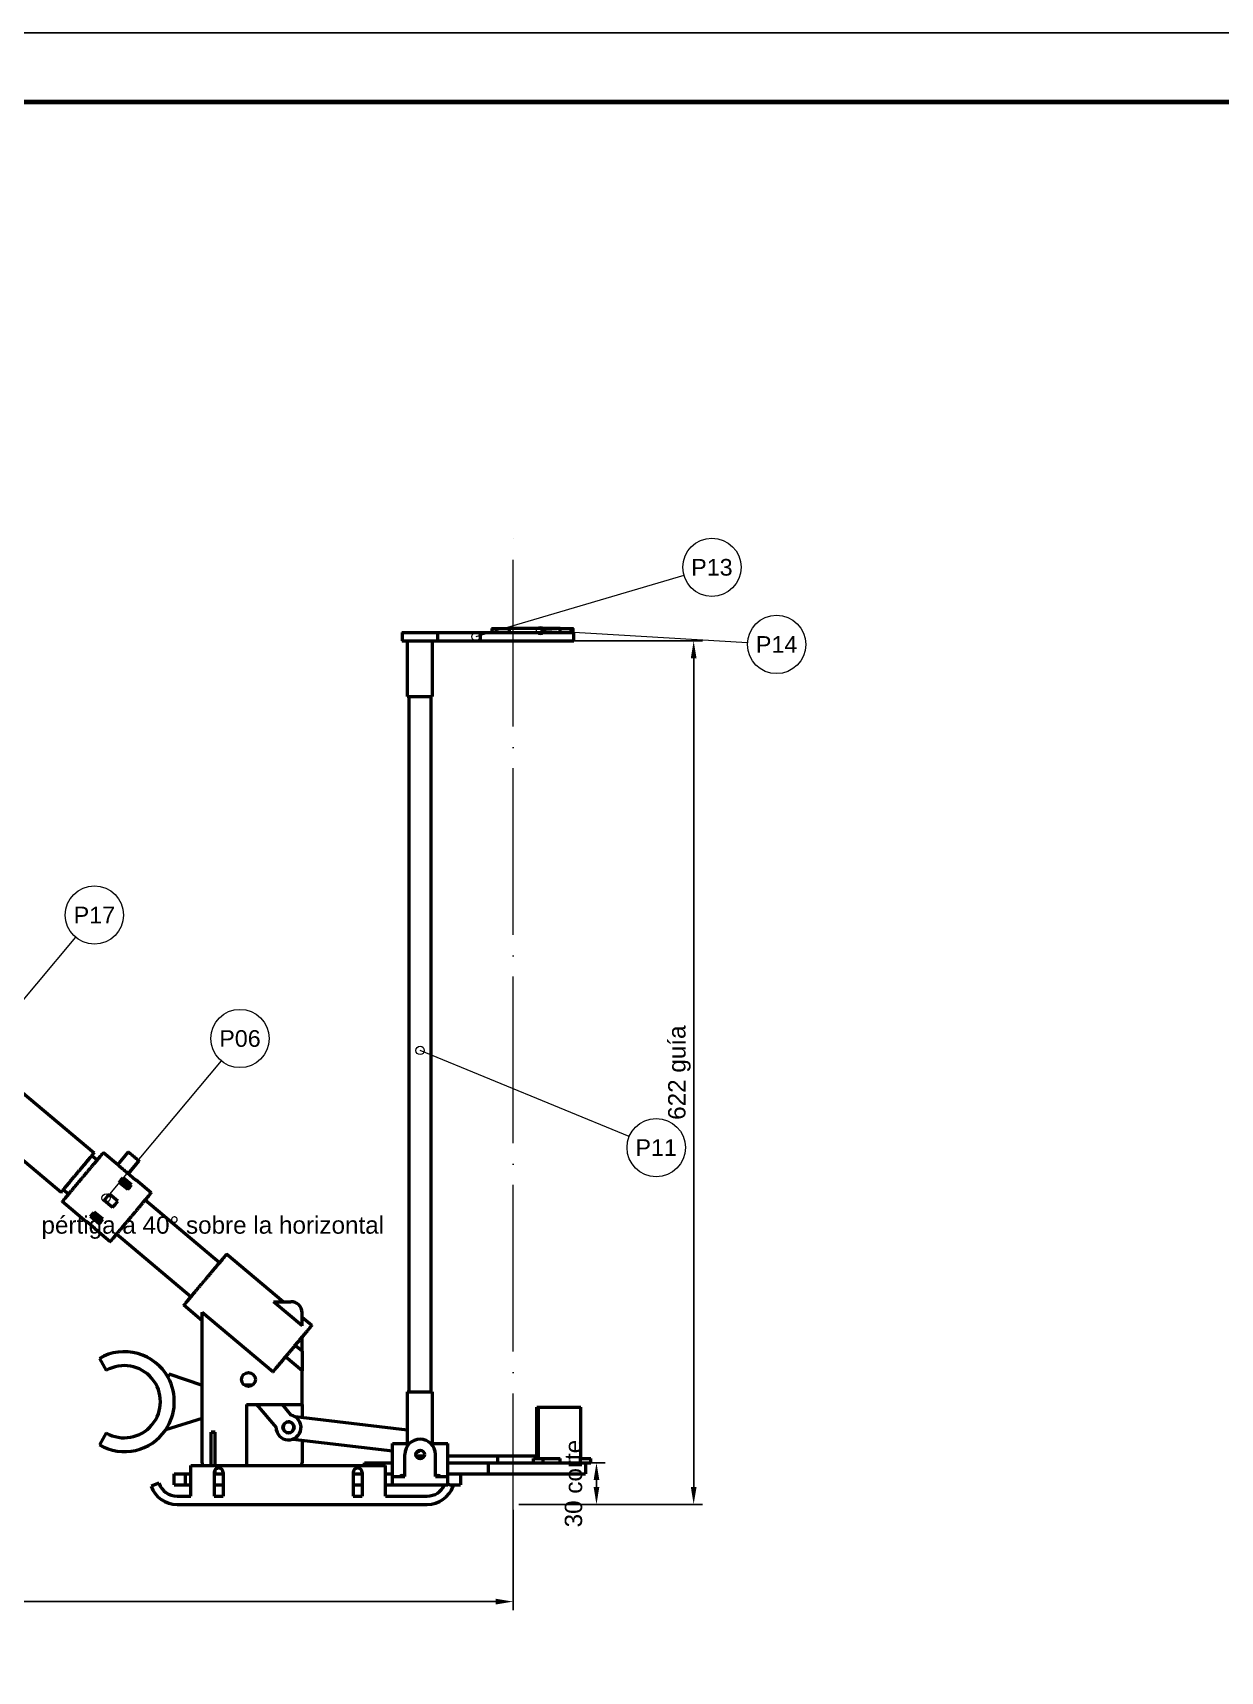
# Model space of a CAD drawing. Header units: millimetres. Extents: x 0 to 2970, y 0 to 2100.
# Drawn here: x 1015 to 1870, y 920 to 2100 of the extents above; entities that cross this region are included whole.
import ezdxf
from ezdxf.enums import TextEntityAlignment as Align

# ---------------------------------------------------------------- set-up
doc = ezdxf.new("R2010")
doc.units = ezdxf.units.MM
doc.header["$LTSCALE"] = 5
doc.linetypes.add('ACAD_ISO04W100', pattern=[30, 24, -3, 0, -3])
for name, color, linetype, lineweight in [('COTAS', 4, 'Continuous', 18), ('EJES', 1, 'ACAD_ISO04W100', 18), ('MARCO', 7, 'Continuous', 70), ('TEXTO', 7, 'Continuous', 25), ('VISIBLE', 7, 'Continuous', 50)]:
    doc.layers.add(name, color=color, linetype=linetype, lineweight=lineweight)
doc.styles.get("Standard").update_dxf_attribs({"font": 'arial.ttf'})
doc.dimstyles.new('ISO25', dxfattribs={"dimscale": 5, "dimtxt": 2.5, "dimasz": 2.5, "dimexe": 1.25, "dimexo": 0.8, "dimgap": 0.8, "dimtad": 1, "dimdec": 1, "dimtxsty": 'Standard', "dimcen": 2.5, "dimclrd": 4, "dimclre": 4, "dimclrt": 7, "dimazin": 3, "dimtfac": 1, "dimtmove": 0, "dimatfit": 3})

msp = doc.modelspace()

# ---------------------------------------------------------------- linework, layer by layer
at = {"layer": 'COTAS'}
for p, q in [((1483.45, 1709.07), (1333.6, 1665)), ((1529.22, 1660.64), (1380.18, 1669.4)), ((1045.41, 1448.47), (962.49, 1349.65)), ((1150.24, 1359.52), (1067.32, 1260.7)), ((1444.05, 1305), (1293.47, 1367))]:
    msp.add_line(p, q, dxfattribs=at)
for centre, radius in [((1503.6, 1715), 21), ((1550.18, 1659.4), 21), ((1333.6, 1665), 3), ((1380.18, 1669.4), 3), ((1058.91, 1464.55), 21), ((1163.74, 1375.6), 21), ((1293.47, 1367), 3), ((1463.47, 1297), 21), ((1067.32, 1260.7), 3)]:
    msp.add_circle(centre, radius, dxfattribs=at)
at = {"layer": 'EJES'}
msp.add_line((1360.47, 1000), (1360.47, 1742), dxfattribs=at)
at = {"layer": 'MARCO'}
msp.add_line((2920, 2050), (100, 2050), dxfattribs=at)
at = {"layer": 'TEXTO'}
msp.add_line((2970, 2100), (0, 2100), dxfattribs=at)
at = {"layer": 'VISIBLE'}
for p, q in [((1280.47, 1668), (1280.47, 1662)), ((1306.17, 1662), (1306.17, 1668)), ((1306.17, 1668), (1336.96, 1668)), ((1336.96, 1662), (1336.96, 1668)), ((1345.16, 1671), (1345.16, 1668)), ((1357.73, 1668), (1357.73, 1671)), ((1394.43, 1668), (1394.43, 1671)), ((1394.43, 1671), (1402.19, 1671)), ((1402.19, 1668), (1402.19, 1671)), ((1403.47, 1671), (1403.47, 1668)), ((1404.22, 1662), (1404.22, 1668)), ((1284.47, 1622), (1284.47, 1662)), ((1302.47, 1622), (1302.47, 1662)), ((1306.17, 1662), (1336.96, 1662)), ((1285.47, 1121), (1285.47, 1622)), ((1301.47, 1121), (1301.47, 1622)), ((1058.65, 1293.11), (890.12, 1434.53)), ((1034.87, 1264.77), (866.34, 1406.18)), ((1060.87, 1287.98), (1057.04, 1291.2)), ((1075.72, 1284.67), (1065.37, 1293.35)), ((1075.72, 1284.67), (1083.43, 1293.86)), ((1083.38, 1278.24), (1091.09, 1287.43)), ((1085.68, 1270.1), (1079.55, 1275.24)), ((1088.61, 1273.59), (1082.48, 1278.73)), ((1040.3, 1263.47), (1036.47, 1266.68)), ((1075.88, 1258.42), (1069.75, 1263.56)), ((1082.95, 1266.85), (1076.83, 1271.99)), ((1084.41, 1268.58), (1078.28, 1273.72)), ((1099.85, 1264.42), (1088.74, 1273.74)), ((1053.04, 1243.65), (1035.81, 1258.11)), ((1072.03, 1253.82), (1065.9, 1258.97)), ((1148.97, 1214.06), (1095.35, 1259.06)), ((1059.3, 1238.65), (1053.17, 1243.8)), ((1062.23, 1242.15), (1056.1, 1247.29)), ((1063.5, 1243.66), (1057.37, 1248.81)), ((1064.95, 1245.4), (1058.82, 1250.54)), ((1070.28, 1229.18), (1059.17, 1238.5)), ((1128.4, 1189.55), (1074.78, 1234.55)), ((1194.86, 1186), (1154.11, 1220.19)), ((1136.47, 1172.33), (1123.26, 1183.42)), ((1208.47, 1168.7), (1187.85, 1186)), ((1187.85, 1186), (1200.47, 1186)), ((1187.44, 1135.45), (1136.47, 1178.21)), ((1136.47, 1070), (1136.47, 1178)), ((1208.47, 1168.7), (1208.47, 1178)), ((1208.47, 1174.58), (1208.47, 1178)), ((1215.4, 1168.77), (1208.47, 1174.58)), ((1208.47, 1150.28), (1208.47, 1160.52)), ((1062.47, 1145.18), (1067.47, 1136.52)), ((1208.47, 1136.22), (1196.51, 1146.26)), ((1208.47, 1150.28), (1203.43, 1154.51)), ((1208.47, 1150.28), (1208.47, 1136.22)), ((1111.98, 1131.41), (1112.47, 1134)), ((1112.47, 1134), (1136.47, 1126)), ((1208.47, 1112), (1208.47, 1136.22)), ((1172.81, 1126), (1166.81, 1126)), ((1168.47, 1112), (1168.47, 1068)), ((1168.47, 1112), (1208.47, 1112)), ((1175.76, 1112), (1189.71, 1095.34)), ((1194.02, 1112), (1200.44, 1104.33)), ((1208.47, 1112), (1208.47, 1102.42)), ((1284.47, 1082.32), (1284.47, 1121)), ((1302.47, 1082.32), (1302.47, 1121)), ((1377.52, 1110), (1378.64, 1110)), ((1377.52, 1073), (1377.52, 1110)), ((1378.64, 1073), (1378.64, 1110)), ((1408.97, 1110), (1408.97, 1073)), ((1136.47, 1102), (1110.28, 1093.82)), ((1284.47, 1093.49), (1203.72, 1102.98)), ((1067.47, 1091.48), (1062.47, 1082.82)), ((1143.1, 1068), (1143.1, 1092)), ((1143.1, 1092), (1145.85, 1092)), ((1145.85, 1068), (1145.85, 1092)), ((1201.85, 1087.07), (1273.47, 1078.65)), ((1201.89, 1087.08), (1273.47, 1078.67)), ((1202.68, 1095.04), (1202.59, 1095.04)), ((1208.47, 1086.29), (1208.47, 1070)), ((1273.47, 1060), (1273.47, 1084)), ((1273.47, 1084), (1284.47, 1084)), ((1282.47, 1060), (1282.47, 1076)), ((1282.47, 1060), (1282.47, 1076)), ((1302.47, 1084), (1313.47, 1084)), ((1304.47, 1060), (1304.47, 1076)), ((1304.47, 1060), (1304.47, 1076)), ((1313.47, 1060), (1313.47, 1084)), ((1313.47, 1075), (1349.4, 1075)), ((1349.4, 1070), (1349.4, 1075)), ((1128.47, 1046), (1128.47, 1068)), ((1128.47, 1068), (1268.47, 1068)), ((1145.22, 1063), (1145.22, 1046)), ((1145.85, 1062), (1145.85, 1064.92)), ((1151.72, 1063), (1151.72, 1046)), ((1245.22, 1063), (1245.22, 1046)), ((1245.22, 1063), (1245.22, 1062)), ((1251.72, 1063), (1251.72, 1046)), ((1251.72, 1063), (1251.72, 1062)), ((1253.47, 1068), (1253.47, 1070)), ((1253.47, 1070), (1273.47, 1070)), ((1268.47, 1046), (1268.47, 1068)), ((1313.47, 1070), (1342.69, 1070)), ((1342.69, 1062), (1342.69, 1070)), ((1375.16, 1073), (1382.16, 1073)), ((1375.16, 1070), (1375.16, 1073)), ((1382.16, 1073), (1394.28, 1073)), ((1382.16, 1070), (1382.16, 1073)), ((1382.16, 1070), (1394.28, 1070)), ((1394.28, 1070), (1394.28, 1073)), ((1408.84, 1073), (1416.33, 1073)), ((1408.84, 1073), (1408.84, 1070)), ((1408.84, 1070), (1416.33, 1070)), ((1412.47, 1070), (1412.47, 1062)), ((1416.33, 1070), (1416.33, 1073)), ((1105.32, 1055.21), (1099.68, 1053.16)), ((1116.47, 1054), (1116.47, 1062)), ((1124.47, 1062), (1128.47, 1062)), ((1124.47, 1054), (1124.47, 1062)), ((1124.47, 1054), (1128.47, 1054)), ((1145.22, 1062), (1151.72, 1062)), ((1145.22, 1054), (1151.72, 1054)), ((1145.22, 1054), (1145.22, 1046)), ((1151.72, 1054), (1151.72, 1046)), ((1245.22, 1062), (1251.72, 1062)), ((1245.22, 1054), (1251.72, 1054)), ((1245.22, 1054), (1245.22, 1046)), ((1251.72, 1054), (1251.72, 1046)), ((1268.47, 1062), (1273.47, 1062)), ((1268.47, 1062), (1273.47, 1062)), ((1268.47, 1054), (1273.47, 1054)), ((1273.47, 1054), (1273.47, 1060)), ((1273.47, 1060), (1282.47, 1060)), ((1273.47, 1054), (1313.47, 1054)), ((1282.36, 1060), (1282.47, 1060)), ((1304.47, 1060), (1304.58, 1060)), ((1304.47, 1060), (1313.47, 1060)), ((1313.47, 1062), (1342.69, 1062)), ((1313.47, 1054), (1313.47, 1060)), ((1317.27, 1053.16), (1313.47, 1054.54)), ((1322.47, 1062), (1322.47, 1054)), ((1118.47, 1046), (1128.47, 1046)), ((1118.47, 1040), (1298.47, 1040)), ((1145.22, 1046), (1151.72, 1046)), ((1245.22, 1046), (1251.72, 1046)), ((1268.47, 1046), (1298.47, 1046))]:
    msp.add_line(p, q, dxfattribs=at)
for centre, radius in [((1169.81, 1130), 5), ((1198.71, 1095.5), 4), ((1293.47, 1076), 3.1)]:
    msp.add_circle(centre, radius, dxfattribs=at)
for centre, radius, start, end in [((1200.47, 1178), 8, 360, 450), ((1144.47, 1178), 8, -181.53212, -180), ((1080.47, 1114), 36, 28.93013, 120), ((1080.47, 1114), 26, 240, 480), ((1080.47, 1114), 36, 325.89679, 388.93013), ((1176.47, 1114), 2.5, 233.1301, 262.79213), ((1198.71, 1095.5), 9, -178.99259, 78.89229), ((1080.47, 1114), 36, -120, -34.10321), ((1293.47, 1076), 11, 0, 180), ((1144.47, 1070), 8, 180, 194.47751), ((1148.47, 1063), 3.25, 0, 180), ((1200.47, 1070), 8, -14.47751, 0), ((1248.47, 1063), 3.25, 0, 180), ((1248.47, 1063), 3.25, 0, 180), ((1118.47, 1060), 20, 200, 270), ((1118.47, 1060), 14, 200, 270), ((1280.47, 1058), 2.75, 46.65824, 133.34176), ((1298.47, 1060), 14, 270, 334.62307), ((1298.47, 1060), 20, 270, 340), ((1306.47, 1058), 2.75, 46.65824, 133.34176)]:
    msp.add_arc(centre, radius, start, end, dxfattribs=at)
for centre, major_axis, start_param, end_param in [((1198.79, 1095.5), (0, -4), 3.1524546, 6.2723233), ((1198.62, 1095.5), (0, -4), 1.4538332, 3.1198629), ((1198.62, 1095.5), (0, -4), 0.0217298, 1.4538332), ((1288.14, 1085), (0, -4), 4.3030422, 4.9650692), ((1288.14, 1085), (0, 8), -2.813015, -2.4002942)]:
    msp.add_ellipse(centre, major_axis=major_axis, ratio=0.9995806, start_param=start_param, end_param=end_param, dxfattribs=at)
for points, degree in [([(1280.47, 1668), (1280.75, 1668), (1281.59, 1668), (1282.94, 1668), (1284.76, 1668), (1286.95, 1668), (1289.42, 1668), (1292.07, 1668), (1294.78, 1668), (1297.44, 1668), (1299.92, 1668), (1302.12, 1668), (1303.95, 1668), (1305.32, 1668), (1306.17, 1668)], 1), ([(1336.96, 1668), (1342.2, 1668), (1347.74, 1668), (1353.49, 1668), (1359.36, 1668), (1365.24, 1668), (1371.05, 1668), (1376.68, 1668), (1382.05, 1668), (1387.06, 1668), (1391.64, 1668), (1395.7, 1668), (1399.19, 1668), (1402.05, 1668), (1404.22, 1668)], 1), ([(1345.16, 1671), (1345.27, 1671), (1345.59, 1671), (1346.13, 1671), (1346.86, 1671), (1347.75, 1671), (1348.78, 1671), (1349.92, 1671), (1351.13, 1671), (1352.37, 1671), (1353.61, 1671), (1354.8, 1671), (1355.91, 1671), (1356.89, 1671), (1357.73, 1671)], 1), ([(1402.19, 1671), (1402.37, 1671), (1402.53, 1671), (1402.68, 1671), (1402.82, 1671), (1402.94, 1671), (1403.05, 1671), (1403.15, 1671), (1403.24, 1671), (1403.31, 1671), (1403.37, 1671), (1403.41, 1671), (1403.45, 1671), (1403.47, 1671), (1403.47, 1671)], 1), ([(1280.47, 1662), (1280.75, 1662), (1281.59, 1662), (1282.94, 1662), (1284.76, 1662), (1286.95, 1662), (1289.42, 1662), (1292.07, 1662), (1294.78, 1662), (1297.44, 1662), (1299.92, 1662), (1302.12, 1662), (1303.95, 1662), (1305.32, 1662), (1306.17, 1662)], 1), ([(1336.96, 1662), (1342.2, 1662), (1347.74, 1662), (1353.49, 1662), (1359.36, 1662), (1365.24, 1662), (1371.05, 1662), (1376.68, 1662), (1382.05, 1662), (1387.06, 1662), (1391.64, 1662), (1395.7, 1662), (1399.19, 1662), (1402.05, 1662), (1404.22, 1662)], 1), ([(1284.47, 1622), (1284.7, 1622), (1285.36, 1622), (1286.44, 1622), (1287.86, 1622), (1289.57, 1622), (1291.47, 1622), (1293.47, 1622), (1295.47, 1622), (1297.38, 1622), (1299.08, 1622), (1300.51, 1622), (1301.58, 1622), (1302.25, 1622), (1302.47, 1622)], 1), ([(1034.87, 1264.77), (1035.17, 1265.12), (1036.05, 1266.17), (1037.46, 1267.86), (1039.35, 1270.11), (1041.6, 1272.79), (1044.11, 1275.79), (1046.76, 1278.94), (1049.41, 1282.09), (1051.92, 1285.09), (1054.17, 1287.78), (1056.06, 1290.02), (1057.47, 1291.71), (1058.35, 1292.76), (1058.65, 1293.11)], 1), ([(1035.81, 1258.11), (1036.18, 1258.55), (1037.27, 1259.85), (1039.03, 1261.95), (1041.37, 1264.74), (1044.17, 1268.08), (1047.3, 1271.81), (1050.59, 1275.73), (1053.88, 1279.65), (1057, 1283.37), (1059.81, 1286.71), (1062.15, 1289.5), (1063.91, 1291.6), (1065, 1292.9), (1065.37, 1293.35)], 1), ([(1083.43, 1293.86), (1083.52, 1293.78), (1083.81, 1293.54), (1084.26, 1293.16), (1084.87, 1292.65), (1085.6, 1292.04), (1086.41, 1291.36), (1087.26, 1290.65), (1088.11, 1289.93), (1088.92, 1289.25), (1089.65, 1288.64), (1090.25, 1288.13), (1090.71, 1287.75), (1090.99, 1287.51), (1091.09, 1287.43)], 1), ([(1075.72, 1284.67), (1075.81, 1284.59), (1076.09, 1284.35), (1076.55, 1283.97), (1077.16, 1283.46), (1077.88, 1282.85), (1078.69, 1282.17), (1079.55, 1281.45), (1080.4, 1280.74), (1081.21, 1280.06), (1081.93, 1279.45), (1082.54, 1278.94), (1083, 1278.56), (1083.28, 1278.32), (1083.38, 1278.24)], 1), ([(1076.83, 1271.99), (1077.85, 1273.21), (1078.77, 1274.31), (1079.55, 1275.24)], 3), ([(1082.48, 1278.73), (1082.61, 1278.88), (1082.61, 1278.88)], 2), ([(1065.9, 1258.97), (1067.18, 1260.49), (1068.48, 1262.04), (1069.75, 1263.56)], 3), ([(1070.28, 1229.18), (1070.65, 1229.62), (1071.74, 1230.93), (1073.5, 1233.03), (1075.84, 1235.82), (1078.65, 1239.16), (1081.77, 1242.88), (1085.06, 1246.8), (1088.35, 1250.72), (1091.48, 1254.45), (1094.28, 1257.79), (1096.62, 1260.58), (1098.38, 1262.68), (1099.47, 1263.98), (1099.85, 1264.42)], 1), ([(1082.95, 1266.85), (1083.98, 1268.07), (1084.9, 1269.16), (1085.68, 1270.1)], 3), ([(1088.61, 1273.59), (1088.74, 1273.74), (1088.74, 1273.74)], 2), ([(1072.03, 1253.82), (1073.3, 1255.35), (1074.6, 1256.9), (1075.88, 1258.42)], 3), ([(1053.04, 1243.65), (1053.04, 1243.65), (1053.17, 1243.8)], 2), ([(1056.1, 1247.29), (1056.88, 1248.22), (1057.8, 1249.32), (1058.82, 1250.54)], 3), ([(1062.23, 1242.15), (1063.01, 1243.08), (1063.93, 1244.18), (1064.95, 1245.4)], 3), ([(1059.17, 1238.5), (1059.17, 1238.5), (1059.3, 1238.65)], 2), ([(1123.26, 1183.42), (1123.64, 1183.88), (1124.79, 1185.24), (1126.62, 1187.43), (1129.07, 1190.34), (1131.99, 1193.83), (1135.25, 1197.72), (1138.68, 1201.81), (1142.12, 1205.9), (1145.38, 1209.78), (1148.3, 1213.27), (1150.75, 1216.18), (1152.58, 1218.37), (1153.72, 1219.73), (1154.11, 1220.19)], 1), ([(1136.47, 1178), (1136.47, 1178.21)], 1), ([(1187.44, 1135.45), (1189.25, 1137.61), (1191.41, 1140.18), (1193.84, 1143.09), (1196.48, 1146.22), (1199.22, 1149.49), (1201.99, 1152.79), (1204.7, 1156.02), (1207.25, 1159.06), (1209.56, 1161.82), (1211.57, 1164.21), (1213.2, 1166.16), (1214.41, 1167.59), (1215.15, 1168.47), (1215.4, 1168.77)], 1), ([(1284.47, 1121), (1284.7, 1121), (1285.36, 1121), (1286.44, 1121), (1287.86, 1121), (1289.57, 1121), (1291.47, 1121), (1293.47, 1121), (1295.47, 1121), (1297.38, 1121), (1299.08, 1121), (1300.51, 1121), (1301.58, 1121), (1302.25, 1121), (1302.47, 1121)], 1), ([(1378.64, 1110), (1382.38, 1110), (1385.97, 1110), (1389.37, 1110), (1392.56, 1110), (1395.53, 1110), (1398.24, 1110), (1400.68, 1110), (1402.83, 1110), (1404.68, 1110), (1406.21, 1110), (1407.41, 1110), (1408.28, 1110), (1408.8, 1110), (1408.97, 1110)], 1), ([(1145.85, 1092), (1144.99, 1092), (1143.96, 1092), (1143.1, 1092)], 3), ([(1290.54, 1075), (1292.4, 1075), (1294.39, 1075), (1296.41, 1075)], 3), ([(1394.28, 1070), (1396.65, 1070), (1398.89, 1070), (1400.97, 1070), (1402.9, 1070), (1404.67, 1070), (1406.28, 1070), (1407.71, 1070), (1408.96, 1070), (1410.02, 1070), (1410.9, 1070), (1411.59, 1070), (1412.08, 1070), (1412.37, 1070), (1412.47, 1070)], 1), ([(1116.47, 1062), (1116.52, 1062), (1116.67, 1062), (1116.92, 1062), (1117.26, 1062), (1117.7, 1062), (1118.22, 1062), (1118.82, 1062), (1119.48, 1062), (1120.22, 1062), (1121, 1062), (1121.83, 1062), (1122.69, 1062), (1123.58, 1062), (1124.47, 1062)], 1), ([(1116.47, 1054), (1116.52, 1054), (1116.67, 1054), (1116.92, 1054), (1117.26, 1054), (1117.7, 1054), (1118.22, 1054), (1118.82, 1054), (1119.48, 1054), (1120.22, 1054), (1121, 1054), (1121.83, 1054), (1122.69, 1054), (1123.58, 1054), (1124.47, 1054)], 1), ([(1314.96, 1054), (1315.94, 1054), (1316.87, 1054), (1317.73, 1054), (1318.53, 1054), (1319.26, 1054), (1319.92, 1054), (1320.51, 1054), (1321.03, 1054), (1321.47, 1054), (1321.83, 1054), (1322.11, 1054), (1322.31, 1054), (1322.43, 1054), (1322.47, 1054)], 1), ([(1342.69, 1062), (1349.53, 1062), (1356.59, 1062), (1363.71, 1062), (1370.78, 1062), (1377.65, 1062), (1384.19, 1062), (1390.3, 1062), (1395.84, 1062), (1400.72, 1062), (1404.84, 1062), (1408.13, 1062), (1410.53, 1062), (1411.98, 1062), (1412.47, 1062)], 1)]:
    msp.add_open_spline(points, degree=degree, dxfattribs=at)
for points, knots in [([(1394.43, 1671), (1393.92, 1671), (1393.41, 1671), (1392.74, 1671), (1392.06, 1671), (1391.23, 1671), (1390.39, 1671), (1389.41, 1671), (1388.42, 1671), (1387.3, 1671), (1386.17, 1671), (1384.92, 1671), (1383.67, 1671), (1382.29, 1671), (1380.92, 1671), (1379.45, 1671), (1377.97, 1671), (1376.41, 1671), (1374.85, 1671), (1373.22, 1671), (1371.58, 1671), (1369.89, 1671), (1368.2, 1671), (1366.47, 1671), (1364.74, 1671), (1361.24, 1671), (1357.73, 1671)], [0, 0, 0, 0.0714286, 0.0714286, 0.1428571, 0.1428571, 0.2142857, 0.2142857, 0.2857143, 0.2857143, 0.3571429, 0.3571429, 0.4285714, 0.4285714, 0.5, 0.5, 0.5714286, 0.5714286, 0.6428571, 0.6428571, 0.7142857, 0.7142857, 0.7857143, 0.7857143, 0.8571429, 0.8571429, 1, 1, 1]), ([(1349.4, 1075), (1350.4, 1075), (1351.39, 1075), (1352.4, 1075), (1353.41, 1075), (1354.43, 1075), (1355.46, 1075), (1356.49, 1075), (1357.52, 1075), (1358.56, 1075), (1359.6, 1075), (1361.68, 1075), (1363.76, 1075), (1364.79, 1075), (1365.82, 1075), (1366.84, 1075), (1367.86, 1075), (1368.87, 1075), (1369.88, 1075), (1370.87, 1075), (1371.86, 1075), (1372.83, 1075), (1373.8, 1075), (1374.74, 1075), (1375.69, 1075), (1376.6, 1075), (1377.52, 1075)], [0, 0, 0, 0.0714286, 0.0714286, 0.1428571, 0.1428571, 0.2142857, 0.2142857, 0.2857143, 0.2857143, 0.3571429, 0.3571429, 0.5, 0.5, 0.5714286, 0.5714286, 0.6428571, 0.6428571, 0.7142857, 0.7142857, 0.7857143, 0.7857143, 0.8571429, 0.8571429, 0.9285714, 0.9285714, 1, 1, 1]), ([(1342.69, 1070), (1344.06, 1070), (1345.43, 1070), (1346.83, 1070), (1348.23, 1070), (1349.64, 1070), (1351.06, 1070), (1352.49, 1070), (1353.92, 1070), (1355.36, 1070), (1356.8, 1070), (1359.69, 1070), (1362.58, 1070), (1364.03, 1070), (1365.47, 1070), (1366.9, 1070), (1368.34, 1070), (1369.76, 1070), (1371.19, 1070), (1372.6, 1070), (1374, 1070), (1375.39, 1070), (1376.77, 1070), (1378.14, 1070), (1379.5, 1070), (1380.83, 1070), (1382.16, 1070)], [0, 0, 0, 0.0714286, 0.0714286, 0.1428571, 0.1428571, 0.2142857, 0.2142857, 0.2857143, 0.2857143, 0.3571429, 0.3571429, 0.5, 0.5, 0.5714286, 0.5714286, 0.6428571, 0.6428571, 0.7142857, 0.7142857, 0.7857143, 0.7857143, 0.8571429, 0.8571429, 0.9285714, 0.9285714, 1, 1, 1])]:
    msp.add_open_spline(points, degree=2, knots=knots, dxfattribs=at)

# ---------------------------------------------------------------- texts
at = {"layer": 'COTAS'}
msp.add_text('pértiga a 40° sobre la horizontal', height=12.5, dxfattribs=at).set_placement((1020.8, 1247.51), align=Align.TOP_LEFT)
at = {"layer": 'TEXTO'}
for s, p in [('P13', (1503.6, 1715)), ('P14', (1550.18, 1659.4)), ('P17', (1058.91, 1464.55)), ('P06', (1163.74, 1375.6)), ('P11', (1463.47, 1297))]:
    msp.add_text(s, height=12, dxfattribs=at).set_placement(p, align=Align.MIDDLE_CENTER)

# ---------------------------------------------------------------- dimensions: what is measured, and where the dimension line sits
at = {"layer": 'COTAS'}
for base, p2, text in [((1490.47, 1040), (1360.47, 1662), '<> guía'), ((1420.47, 1040), (1360.47, 1070), '<> corte')]:
    msp.add_linear_dim(base=base, p1=(1360.47, 1040), p2=p2, angle=90, text=text, dimstyle='ISO25', dxfattribs=at).render()
msp.add_linear_dim(base=(180, 970), p1=(180, 1040), p2=(1360.47, 1040), text='<> hasta el eje del tallo', dimstyle='ISO25', dxfattribs=at).render()

doc.saveas('drawing.dxf')
